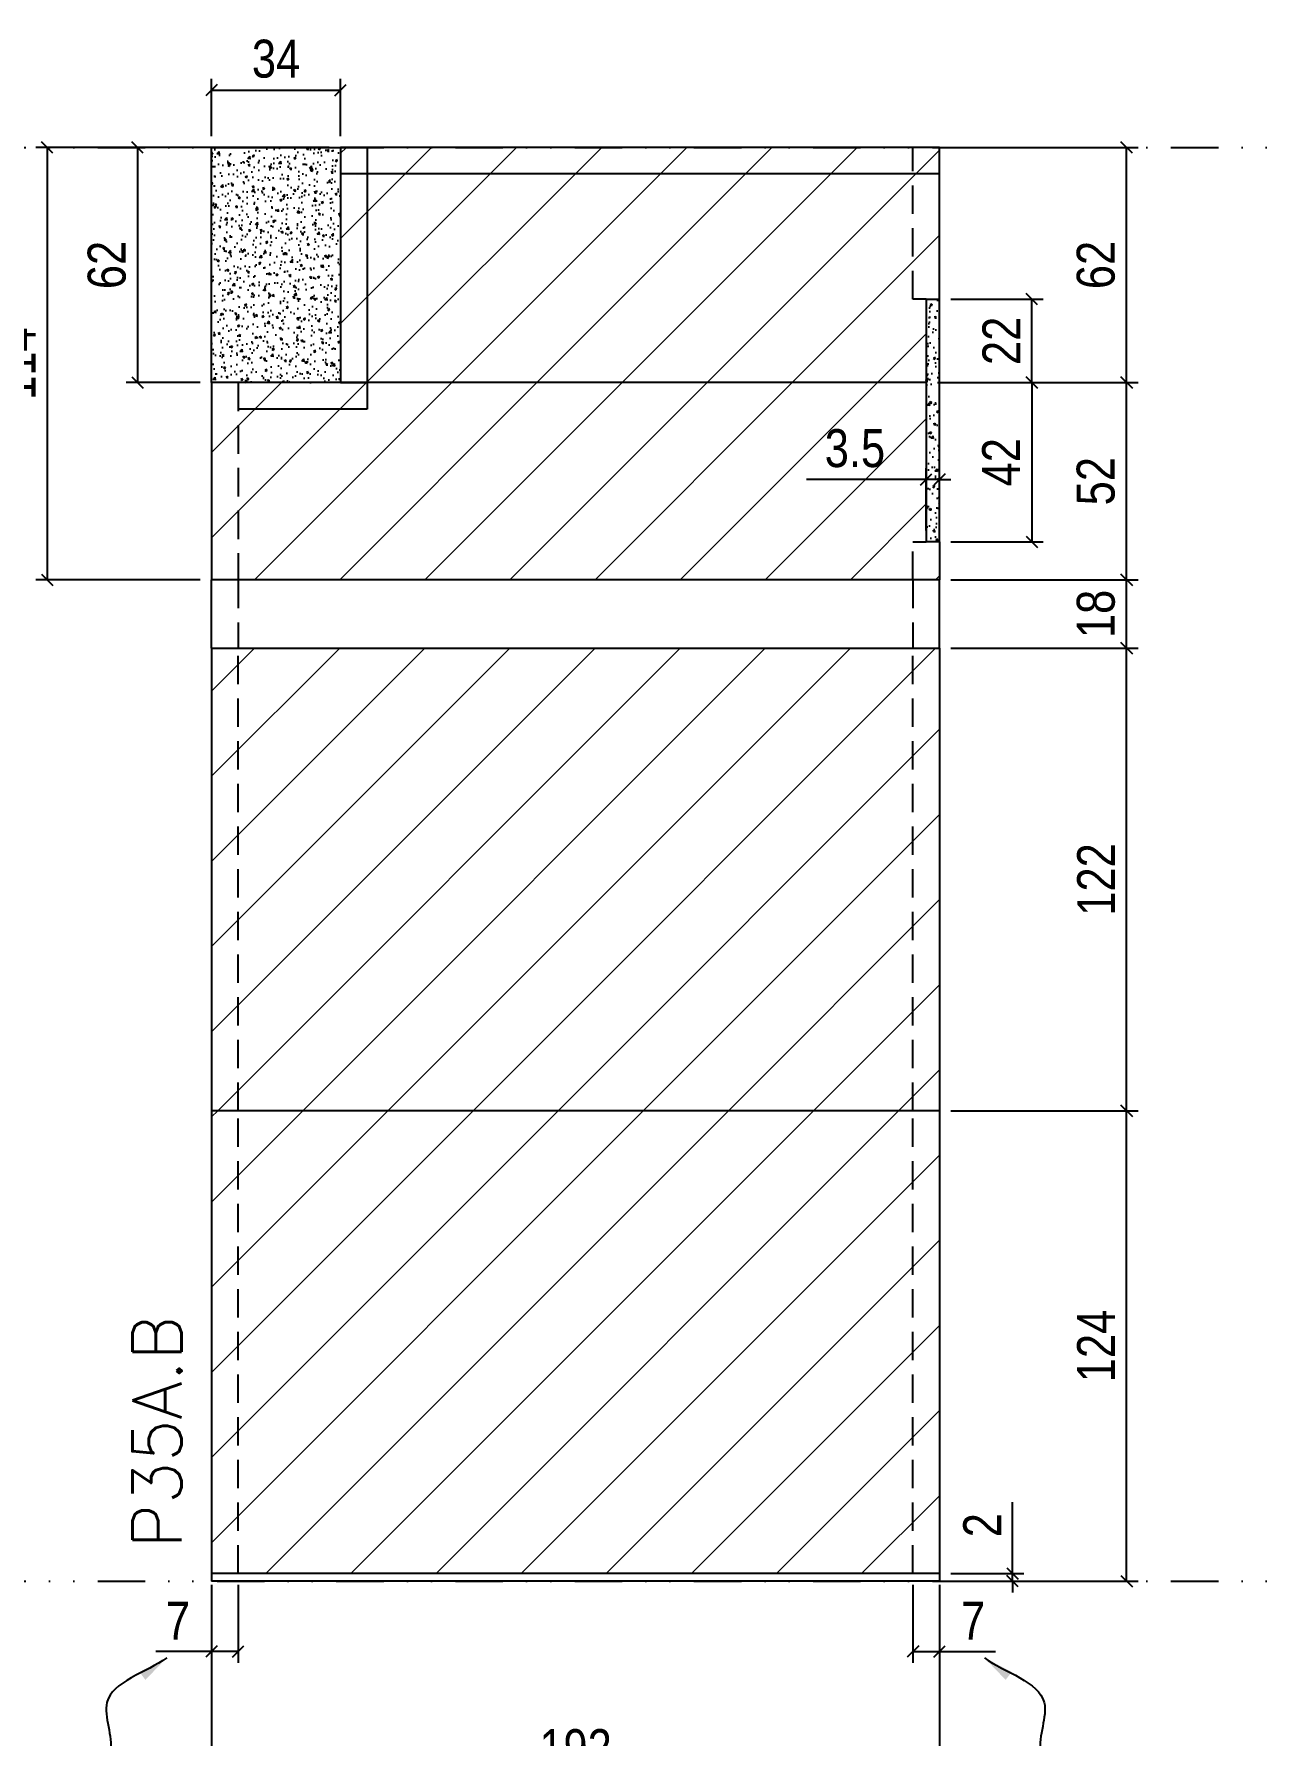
# Model space of a CAD drawing. Extents: x 2949 to 9203, y -16089 to 12527.
# Drawn here: x 3777.8 to 4105.9, y -7698.6 to -7249.9 of the extents above; entities that cross this region are included whole.
import ezdxf

# ---------------------------------------------------------------- set-up
doc = ezdxf.new("R2010")
doc.units = 0
doc.linetypes.add('DIVIDE2', pattern=[0.625, 0.25, -0.125, 0, -0.125, 0, -0.125])
doc.linetypes.add('HIDDEN', pattern=[0.375, 0.25, -0.125])
for name, color, linetype in [('COTA', 241, 'Continuous'), ('Nível', 160, 'Continuous'), ('Painéis', 200, 'Continuous'), ('Romaneio', 10, 'Continuous'), ('SARR_2.2x7', 40, 'Continuous'), ('Sarrafo de Pressão', 42, 'HIDDEN')]:
    doc.layers.add(name, color=color, linetype=linetype)
doc.layers.add('Hachura', color=251, linetype='Continuous', lineweight=9)
doc.layers.add('Texto Seção', color=7, linetype='Continuous', lineweight=15)
doc.styles.add('COTA TECNICA', font='techl___.ttf', dxfattribs={"height": 10})
doc.styles.add('COTA TECNICA-50', font='techl___.ttf', dxfattribs={"height": 10})
doc.styles.add('REGUA-120', font='ROMANS.shx', dxfattribs={"height": 15})
doc.styles.get("Standard").update_dxf_attribs({"font": 'arial.ttf'})
doc.dimstyles.new('COTA PAINEL-50', dxfattribs={"dimtxt": 10, "dimasz": 3, "dimexe": 3, "dimexo": 3, "dimgap": 3, "dimtad": 1, "dimdec": 1, "dimzin": 12, "dimdsep": 46, "dimtxsty": 'COTA TECNICA-50', "dimblk1": 'OBLIQUE', "dimblk2": 'OBLIQUE', "dimsah": 1, "dimcen": 0.9, "dimclrd": 4, "dimclre": 4, "dimclrt": 240, "dimadec": 1, "dimazin": 3, "dimtfac": 1, "dimtdec": 1, "dimtmove": 0, "dimatfit": 3, "dimfxl": 1, "dimtolj": 1, "dimtzin": 12, "dimarcsym": 0})
doc.dimstyles.new('PAINEL', dxfattribs={"dimtxt": 10, "dimasz": 3, "dimexe": 3, "dimexo": 3, "dimgap": 3, "dimtad": 1, "dimdec": 1, "dimzin": 12, "dimdsep": 46, "dimtxsty": 'COTA TECNICA', "dimblk1": 'OBLIQUE', "dimblk2": 'OBLIQUE', "dimsah": 1, "dimcen": 0.9, "dimclrd": 4, "dimclre": 4, "dimclrt": 240, "dimadec": 1, "dimazin": 3, "dimtfac": 1, "dimtdec": 1, "dimtmove": 0, "dimatfit": 3, "dimfxl": 1, "dimtolj": 1, "dimtzin": 12, "dimarcsym": 0})
doc.dimstyles.get("Standard").update_dxf_attribs({"dimtxt": 0.18, "dimasz": 0.18, "dimexe": 0.18, "dimexo": 0.0625, "dimgap": 0.09, "dimtad": 0, "dimtih": 1, "dimtoh": 1, "dimdec": 4, "dimzin": 0, "dimdsep": 46, "dimtxsty": 'Standard', "dimcen": 0.09, "dimadec": 0, "dimazin": 0, "dimtfac": 1, "dimtdec": 4, "dimtofl": 0, "dimtmove": 0, "dimatfit": 3, "dimfxl": 1, "dimtolj": 1, "dimtzin": 0, "dimarcsym": 0})
pattern_1 = [(45, (0, 18), (-11.22532, 11.22532), [])]

# ---------------------------------------------------------------- blocks, each defined once
blk = doc.blocks.new('_Oblique')
at = {"color": 0, "linetype": 'ByBlock', "lineweight": -2}
blk.add_line((-0.5, -0.5), (0.5, 0.5), dxfattribs=at)
blk = doc.blocks.new('*D2090')
at = {"layer": 'COTA', "color": 4, "lineweight": -2, "transparency": 16777216}
for p, q in [((3824.66, -7658.76), (3824.66, -7712.93)), ((4016.66, -7658.76), (4016.66, -7712.93)), ((4016.66, -7709.93), (3824.66, -7709.93))]:
    blk.add_line(p, q, dxfattribs=at)
at = {"layer": 'Defpoints', "color": 0, "transparency": 16777216}
for p in [(3824.66, -7655.76), (4016.66, -7655.76), (3824.66, -7709.93)]:
    blk.add_point(p, dxfattribs=at)
at = {"layer": 'COTA', "color": 4, "lineweight": -2, "transparency": 16777216, "xscale": 3, "yscale": 3, "zscale": 3, "rotation": 180}
blk.add_blockref('_Oblique', (3824.66, -7709.93), dxfattribs=at)
at = {"layer": 'COTA', "color": 4, "lineweight": -2, "transparency": 16777216, "xscale": 3, "yscale": 3, "zscale": 3}
blk.add_blockref('_Oblique', (4016.66, -7709.93), dxfattribs=at)
at = {"layer": 'COTA', "color": 240, "transparency": 16777216, "insert": (3920.66, -7701.85), "char_height": 10, "attachment_point": 5, "style": 'COTA TECNICA'}
blk.add_mtext('\\A1;192', dxfattribs=at)
blk = doc.blocks.new('*D2091')
at = {"layer": 'COTA', "color": 4, "lineweight": -2, "transparency": 16777216}
for p, q in [((3831.66, -7658.76), (3831.66, -7679.27)), ((3824.66, -7660.76), (3824.66, -7679.27)), ((3824.66, -7676.27), (3809.93, -7676.27)), ((3831.66, -7676.27), (3824.66, -7676.27))]:
    blk.add_line(p, q, dxfattribs=at)
at = {"layer": 'Defpoints', "color": 0, "transparency": 16777216}
for p in [(3824.66, -7657.76), (3831.66, -7655.76), (3824.66, -7676.27)]:
    blk.add_point(p, dxfattribs=at)
at = {"layer": 'COTA', "color": 4, "lineweight": -2, "transparency": 16777216, "xscale": 3, "yscale": 3, "zscale": 3, "rotation": 180}
blk.add_blockref('_Oblique', (3824.66, -7676.27), dxfattribs=at)
at = {"layer": 'COTA', "color": 4, "lineweight": -2, "transparency": 16777216, "xscale": 3, "yscale": 3, "zscale": 3}
blk.add_blockref('_Oblique', (3831.66, -7676.27), dxfattribs=at)
at = {"layer": 'COTA', "color": 240, "transparency": 16777216, "insert": (3815.79, -7668.2), "char_height": 10, "attachment_point": 5, "style": 'COTA TECNICA-50'}
blk.add_mtext('\\A1;7', dxfattribs=at)
blk = doc.blocks.new('*D2092')
at = {"layer": 'COTA', "color": 4, "lineweight": -2, "transparency": 16777216}
for p, q in [((4009.66, -7658.76), (4009.66, -7679.27)), ((4016.66, -7660.76), (4016.66, -7679.27)), ((4009.66, -7676.27), (4016.66, -7676.27)), ((4016.66, -7676.27), (4031.39, -7676.27))]:
    blk.add_line(p, q, dxfattribs=at)
at = {"layer": 'Defpoints', "color": 0, "transparency": 16777216}
for p in [(4009.66, -7655.76), (4016.66, -7657.76), (4016.66, -7676.27)]:
    blk.add_point(p, dxfattribs=at)
at = {"layer": 'COTA', "color": 4, "lineweight": -2, "transparency": 16777216, "xscale": 3, "yscale": 3, "zscale": 3, "rotation": 180}
blk.add_blockref('_Oblique', (4009.66, -7676.27), dxfattribs=at)
at = {"layer": 'COTA', "color": 4, "lineweight": -2, "transparency": 16777216, "xscale": 3, "yscale": 3, "zscale": 3}
blk.add_blockref('_Oblique', (4016.66, -7676.27), dxfattribs=at)
at = {"layer": 'COTA', "color": 240, "transparency": 16777216, "insert": (4025.52, -7668.2), "char_height": 10, "attachment_point": 5, "style": 'COTA TECNICA-50'}
blk.add_mtext('\\A1;7', dxfattribs=at)
blk = doc.blocks.new('*D2093')
at = {"layer": 'Defpoints', "color": 0, "linetype": 'ByBlock', "transparency": 16777216}
for p in [(4016.66, -7533.76), (4066.02, -7533.76), (4016.66, -7657.76)]:
    blk.add_point(p, dxfattribs=at)
at = {"layer": 'Romaneio', "color": 4, "linetype": 'ByBlock', "lineweight": -2, "transparency": 16777216}
for p, q in [((4019.66, -7533.76), (4069.02, -7533.76)), ((4066.02, -7657.76), (4066.02, -7533.76)), ((4019.66, -7657.76), (4069.02, -7657.76))]:
    blk.add_line(p, q, dxfattribs=at)
at = {"layer": 'Romaneio', "color": 4, "linetype": 'ByBlock', "lineweight": -2, "transparency": 16777216, "xscale": 3, "yscale": 3, "zscale": 3}
for p, rotation in [((4066.02, -7533.76), 90), ((4066.02, -7657.76), 270)]:
    blk.add_blockref('_Oblique', p, dxfattribs=dict(at, rotation=rotation))
at = {"layer": 'Romaneio', "color": 240, "linetype": 'ByBlock', "transparency": 16777216, "insert": (4057.95, -7595.76), "char_height": 10, "attachment_point": 5, "rotation": 90, "style": 'COTA TECNICA'}
blk.add_mtext('\\A1;124', dxfattribs=at)
blk = doc.blocks.new('*D2094')
at = {"layer": 'COTA', "color": 4, "lineweight": -2, "transparency": 16777216}
for p, q in [((4035.92, -7655.76), (4035.92, -7636.96)), ((4019.66, -7655.76), (4038.92, -7655.76)), ((4019.66, -7657.76), (4038.92, -7657.76)), ((4035.92, -7657.76), (4035.92, -7655.76)), ((4035.92, -7657.76), (4035.92, -7660.76))]:
    blk.add_line(p, q, dxfattribs=at)
at = {"layer": 'Defpoints', "color": 0, "transparency": 16777216}
for p in [(4016.66, -7655.76), (4016.66, -7657.76), (4035.92, -7657.76)]:
    blk.add_point(p, dxfattribs=at)
at = {"layer": 'COTA', "color": 4, "lineweight": -2, "transparency": 16777216, "xscale": 3, "yscale": 3, "zscale": 3}
for p, rotation in [((4035.92, -7655.76), 270), ((4035.92, -7657.76), 90)]:
    blk.add_blockref('_Oblique', p, dxfattribs=dict(at, rotation=rotation))
at = {"layer": 'COTA', "color": 240, "transparency": 16777216, "insert": (4027.92, -7643.01), "char_height": 10, "attachment_point": 5, "rotation": 90, "style": 'COTA TECNICA-50'}
blk.add_mtext('\\A1;2', dxfattribs=at)
blk = doc.blocks.new('*D2106')
at = {"layer": 'COTA', "color": 4, "linetype": 'ByBlock', "lineweight": -2, "transparency": 16777216}
for p, q in [((4019.66, -7411.76), (4069.02, -7411.76)), ((4066.02, -7533.76), (4066.02, -7411.76)), ((4019.66, -7533.76), (4069.02, -7533.76))]:
    blk.add_line(p, q, dxfattribs=at)
at = {"layer": 'Defpoints', "color": 0, "linetype": 'ByBlock', "transparency": 16777216}
for p in [(4016.66, -7411.76), (4066.02, -7411.76), (4016.66, -7533.76)]:
    blk.add_point(p, dxfattribs=at)
at = {"layer": 'COTA', "color": 4, "linetype": 'ByBlock', "lineweight": -2, "transparency": 16777216, "xscale": 3, "yscale": 3, "zscale": 3}
for p, rotation in [((4066.02, -7411.76), 90), ((4066.02, -7533.76), 270)]:
    blk.add_blockref('_Oblique', p, dxfattribs=dict(at, rotation=rotation))
at = {"layer": 'COTA', "color": 240, "linetype": 'ByBlock', "transparency": 16777216, "insert": (4057.97, -7472.76), "char_height": 10, "attachment_point": 5, "rotation": 90, "style": 'COTA TECNICA'}
blk.add_mtext('\\A1;122', dxfattribs=at)
blk = doc.blocks.new('*D2101')
at = {"layer": 'COTA', "color": 4, "linetype": 'ByBlock', "lineweight": -2, "transparency": 16777216}
for p, q in [((4016.16, -7341.76), (4069.02, -7341.76)), ((4066.02, -7393.76), (4066.02, -7341.76)), ((4019.66, -7393.76), (4069.02, -7393.76))]:
    blk.add_line(p, q, dxfattribs=at)
at = {"layer": 'Defpoints', "color": 0, "linetype": 'ByBlock', "transparency": 16777216}
for p in [(4013.16, -7341.76), (4066.02, -7341.76), (4016.66, -7393.76)]:
    blk.add_point(p, dxfattribs=at)
at = {"layer": 'COTA', "color": 4, "linetype": 'ByBlock', "lineweight": -2, "transparency": 16777216, "xscale": 3, "yscale": 3, "zscale": 3}
for p, rotation in [((4066.02, -7341.76), 90), ((4066.02, -7393.76), 270)]:
    blk.add_blockref('_Oblique', p, dxfattribs=dict(at, rotation=rotation))
at = {"layer": 'COTA', "color": 240, "linetype": 'ByBlock', "transparency": 16777216, "insert": (4057.91, -7367.76), "char_height": 10, "attachment_point": 5, "rotation": 90, "style": 'COTA TECNICA'}
blk.add_mtext('\\A1;52', dxfattribs=at)
blk = doc.blocks.new('*D2117')
at = {"layer": 'COTA', "color": 4, "linetype": 'ByBlock', "lineweight": -2, "transparency": 16777216}
for p, q in [((3824.66, -7276.76), (3824.66, -7261.65)), ((3858.66, -7276.76), (3858.66, -7261.65)), ((3824.66, -7264.65), (3858.66, -7264.65))]:
    blk.add_line(p, q, dxfattribs=at)
at = {"layer": 'Defpoints', "color": 0, "linetype": 'ByBlock', "transparency": 16777216}
for p in [(3858.66, -7264.65), (3824.66, -7279.76), (3858.66, -7279.76)]:
    blk.add_point(p, dxfattribs=at)
at = {"layer": 'COTA', "color": 4, "linetype": 'ByBlock', "lineweight": -2, "transparency": 16777216, "xscale": 3, "yscale": 3, "zscale": 3, "rotation": 180}
blk.add_blockref('_Oblique', (3824.66, -7264.65), dxfattribs=at)
at = {"layer": 'COTA', "color": 4, "linetype": 'ByBlock', "lineweight": -2, "transparency": 16777216, "xscale": 3, "yscale": 3, "zscale": 3}
blk.add_blockref('_Oblique', (3858.66, -7264.65), dxfattribs=at)
at = {"layer": 'COTA', "color": 240, "linetype": 'ByBlock', "transparency": 16777216, "insert": (3841.66, -7256.43), "char_height": 10, "attachment_point": 5, "style": 'COTA TECNICA'}
blk.add_mtext('\\A1;34', dxfattribs=at)
blk = doc.blocks.new('*D2120')
at = {"layer": 'COTA', "color": 4, "lineweight": -2, "transparency": 16777216}
for p, q in [((4016.16, -7341.76), (4043.98, -7341.76)), ((4040.98, -7341.76), (4040.98, -7383.76)), ((4019.66, -7383.76), (4043.98, -7383.76))]:
    blk.add_line(p, q, dxfattribs=at)
at = {"layer": 'Defpoints', "color": 0, "transparency": 16777216}
for p in [(4013.16, -7341.76), (4016.66, -7383.76), (4040.98, -7383.76)]:
    blk.add_point(p, dxfattribs=at)
at = {"layer": 'COTA', "color": 4, "lineweight": -2, "transparency": 16777216, "xscale": 3, "yscale": 3, "zscale": 3}
for p, rotation in [((4040.98, -7341.76), 90), ((4040.98, -7383.76), 270)]:
    blk.add_blockref('_Oblique', p, dxfattribs=dict(at, rotation=rotation))
at = {"layer": 'COTA', "color": 240, "transparency": 16777216, "insert": (4032.9, -7362.76), "char_height": 10, "attachment_point": 5, "rotation": 90, "style": 'COTA TECNICA'}
blk.add_mtext('\\A1;42', dxfattribs=at)
blk = doc.blocks.new('*D2121')
at = {"layer": 'COTA', "color": 4, "lineweight": -2, "transparency": 16777216}
for p, q in [((3821.66, -7279.76), (3802.15, -7279.76)), ((3805.15, -7279.76), (3805.15, -7341.76)), ((3821.66, -7341.76), (3802.15, -7341.76))]:
    blk.add_line(p, q, dxfattribs=at)
at = {"layer": 'Defpoints', "color": 0, "transparency": 16777216}
for p in [(3824.66, -7279.76), (3805.15, -7341.76), (3824.66, -7341.76)]:
    blk.add_point(p, dxfattribs=at)
at = {"layer": 'COTA', "color": 4, "lineweight": -2, "transparency": 16777216, "xscale": 3, "yscale": 3, "zscale": 3}
for p, rotation in [((3805.15, -7279.76), 90), ((3805.15, -7341.76), 270)]:
    blk.add_blockref('_Oblique', p, dxfattribs=dict(at, rotation=rotation))
at = {"layer": 'COTA', "color": 240, "transparency": 16777216, "insert": (3797.05, -7310.76), "char_height": 10, "attachment_point": 5, "rotation": 90, "style": 'COTA TECNICA'}
blk.add_mtext('\\A1;62', dxfattribs=at)
blk = doc.blocks.new('*D2540')
at = {"layer": 'COTA', "color": 4, "lineweight": -2, "transparency": 16777216}
for p, q in [((3855.66, -7279.76), (3778.31, -7279.76)), ((3781.31, -7279.76), (3781.31, -7393.76)), ((3821.66, -7393.76), (3778.31, -7393.76))]:
    blk.add_line(p, q, dxfattribs=at)
at = {"layer": 'Defpoints', "color": 0, "transparency": 16777216}
for p in [(3858.66, -7279.76), (3781.31, -7393.76), (3824.66, -7393.76)]:
    blk.add_point(p, dxfattribs=at)
at = {"layer": 'COTA', "color": 4, "lineweight": -2, "transparency": 16777216, "xscale": 3, "yscale": 3, "zscale": 3}
for p, rotation in [((3781.31, -7279.76), 90), ((3781.31, -7393.76), 270)]:
    blk.add_blockref('_Oblique', p, dxfattribs=dict(at, rotation=rotation))
at = {"layer": 'COTA', "color": 240, "transparency": 16777216, "insert": (3773.24, -7336.76), "char_height": 10, "attachment_point": 5, "rotation": 90, "style": 'COTA TECNICA-50'}
blk.add_mtext('\\A1;114', dxfattribs=at)
blk = doc.blocks.new('*D2541')
at = {"layer": 'COTA', "color": 4, "lineweight": -2, "transparency": 16777216}
for p, q in [((4019.66, -7279.76), (4069.02, -7279.76)), ((4066.02, -7341.76), (4066.02, -7279.76)), ((4016.16, -7341.76), (4069.02, -7341.76))]:
    blk.add_line(p, q, dxfattribs=at)
at = {"layer": 'Defpoints', "color": 0, "transparency": 16777216}
for p in [(4016.66, -7279.76), (4066.02, -7279.76), (4013.16, -7341.76)]:
    blk.add_point(p, dxfattribs=at)
at = {"layer": 'COTA', "color": 4, "lineweight": -2, "transparency": 16777216, "xscale": 3, "yscale": 3, "zscale": 3}
for p, rotation in [((4066.02, -7279.76), 90), ((4066.02, -7341.76), 270)]:
    blk.add_blockref('_Oblique', p, dxfattribs=dict(at, rotation=rotation))
at = {"layer": 'COTA', "color": 240, "transparency": 16777216, "insert": (4057.92, -7310.76), "char_height": 10, "attachment_point": 5, "rotation": 90, "style": 'COTA TECNICA-50'}
blk.add_mtext('\\A1;62', dxfattribs=at)
blk = doc.blocks.new('*D2542')
at = {"layer": 'COTA', "color": 4, "lineweight": -2, "transparency": 16777216}
for p, q in [((4013.16, -7367.33), (3981.55, -7367.33)), ((4013.16, -7380.76), (4013.16, -7364.33)), ((4016.66, -7367.33), (4013.16, -7367.33)), ((4016.66, -7380.76), (4016.66, -7364.33)), ((4016.66, -7367.33), (4019.66, -7367.33))]:
    blk.add_line(p, q, dxfattribs=at)
at = {"layer": 'Defpoints', "color": 0, "transparency": 16777216}
for p in [(4013.16, -7367.33), (4013.16, -7383.76), (4016.66, -7383.76)]:
    blk.add_point(p, dxfattribs=at)
at = {"layer": 'COTA', "color": 4, "lineweight": -2, "transparency": 16777216, "xscale": 3, "yscale": 3, "zscale": 3}
blk.add_blockref('_Oblique', (4013.16, -7367.33), dxfattribs=at)
at = {"layer": 'COTA', "color": 4, "lineweight": -2, "transparency": 16777216, "xscale": 3, "yscale": 3, "zscale": 3, "rotation": 180}
blk.add_blockref('_Oblique', (4016.66, -7367.33), dxfattribs=at)
at = {"layer": 'COTA', "color": 240, "transparency": 16777216, "insert": (3994.35, -7359.11), "char_height": 10, "attachment_point": 5, "style": 'COTA TECNICA-50'}
blk.add_mtext('\\A1;3.5', dxfattribs=at)
blk = doc.blocks.new('*D2554')
at = {"layer": 'COTA', "color": 4, "lineweight": -2, "transparency": 16777216}
for p, q in [((4019.66, -7319.76), (4043.98, -7319.76)), ((4040.98, -7341.76), (4040.98, -7319.76)), ((4016.16, -7341.76), (4043.98, -7341.76))]:
    blk.add_line(p, q, dxfattribs=at)
at = {"layer": 'Defpoints', "color": 0, "transparency": 16777216}
for p in [(4016.66, -7319.76), (4040.98, -7319.76), (4013.16, -7341.76)]:
    blk.add_point(p, dxfattribs=at)
at = {"layer": 'COTA', "color": 4, "lineweight": -2, "transparency": 16777216, "xscale": 3, "yscale": 3, "zscale": 3}
for p, rotation in [((4040.98, -7319.76), 90), ((4040.98, -7341.76), 270)]:
    blk.add_blockref('_Oblique', p, dxfattribs=dict(at, rotation=rotation))
at = {"layer": 'COTA', "color": 240, "transparency": 16777216, "insert": (4032.98, -7330.76), "char_height": 10, "attachment_point": 5, "rotation": 90, "style": 'COTA TECNICA-50'}
blk.add_mtext('\\A1;22', dxfattribs=at)
blk = doc.blocks.new('*D2871')
at = {"layer": 'COTA', "color": 4, "lineweight": -2, "transparency": 16777216}
for p, q in [((4019.66, -7393.76), (4069.02, -7393.76)), ((4066.02, -7411.76), (4066.02, -7393.76)), ((4019.66, -7411.76), (4069.02, -7411.76))]:
    blk.add_line(p, q, dxfattribs=at)
at = {"layer": 'Defpoints', "color": 0, "transparency": 16777216}
for p in [(4016.66, -7393.76), (4066.02, -7393.76), (4016.66, -7411.76)]:
    blk.add_point(p, dxfattribs=at)
at = {"layer": 'COTA', "color": 4, "lineweight": -2, "transparency": 16777216, "xscale": 3, "yscale": 3, "zscale": 3}
for p, rotation in [((4066.02, -7393.76), 90), ((4066.02, -7411.76), 270)]:
    blk.add_blockref('_Oblique', p, dxfattribs=dict(at, rotation=rotation))
at = {"layer": 'COTA', "color": 240, "transparency": 16777216, "insert": (4057.93, -7402.76), "char_height": 10, "attachment_point": 5, "rotation": 90, "style": 'COTA TECNICA-50'}
blk.add_mtext('\\A1;18', dxfattribs=at)

msp = doc.modelspace()

# ---------------------------------------------------------------- hatches: boundary and pattern name
at = {"layer": 'COTA', "linetype": 'ByBlock'}
h = msp.add_hatch(dxfattribs=at)
h.set_pattern_fill('AR-CONC', color=256, scale=0.03)
h.set_pattern_definition([(50, (-127670.4665, -35315.7967), (5.46554007, -0.47817257), [0.5715, -6.2865]), (355, (-127670.4665, -35315.7967), (-1.05730264, 5.73170536), [0.4572, -5.02921753]), (100.4514447, (-127670.011, -35315.8366), (4.40823741, 5.25353256), [0.48570026, -5.34270734]), (46.1842, (-127670.4665, -35314.273), (8.13237123, -1.26126984), [0.85725, -9.42975]), (96.6355576, (-127669.789, -35314.378), (7.122124, 7.42278374), [0.7285507, -8.01406824]), (351.184151, (-127670.4665, -35314.273), (7.122124, 7.42278374), [0.685799, -7.54379196]), (21, (-127669.7045, -35314.6537), (4.54843174, -3.06795595), [0.5715, -6.2865]), (326, (-127669.7045, -35314.6537), (1.85406085, 5.52563898), [0.4572, -5.0292]), (71.451445, (-127669.3255, -35314.9094), (6.40249258, 2.45768307), [0.48570026, -5.34269813]), (37.5, (-127670.4665, -35315.7967), (0.092658098, 2.536651166), [0, -4.96824, 0, -5.1054, 0, -5.04825]), (7.5, (-127670.4665, -35315.7967), (2.004589875, 3.005417245), [0, -2.91084, 0, -4.85394, 0, -1.92405]), (327.5, (-127672.1658, -35315.7967), (4.067717855, -0.17186232), [0, -1.905, 0, -5.9436, 0, -7.8867]), (317.5, (-127672.9278, -35315.7967), (4.44387544, 0.76279473), [0, -2.4765, 0, -3.94716, 0, -5.6007])])
h.paths.add_polyline_path([(3858.66, -7279.76), (3824.66, -7279.76), (3824.66, -7341.76), (3858.66, -7341.76)])
h = msp.add_hatch(dxfattribs=at)
h.set_pattern_fill('AR-CONC', color=256, scale=0.03)
h.set_pattern_definition([(50, (-127690.4665, -35315.7967), (5.46554007, -0.47817257), [0.5715, -6.2865]), (355, (-127690.4665, -35315.7967), (-1.05730264, 5.73170536), [0.4572, -5.02921753]), (100.4514447, (-127690.011, -35315.8366), (4.40823741, 5.25353256), [0.48570026, -5.34270734]), (46.1842, (-127690.4665, -35314.273), (8.13237123, -1.26126984), [0.85725, -9.42975]), (96.6355576, (-127689.789, -35314.378), (7.122124, 7.42278374), [0.7285507, -8.01406824]), (351.184151, (-127690.4665, -35314.273), (7.122124, 7.42278374), [0.685799, -7.54379196]), (21, (-127689.7045, -35314.6537), (4.54843174, -3.06795595), [0.5715, -6.2865]), (326, (-127689.7045, -35314.6537), (1.85406085, 5.52563898), [0.4572, -5.0292]), (71.451445, (-127689.3255, -35314.9094), (6.40249258, 2.45768307), [0.48570026, -5.34269813]), (37.5, (-127690.4665, -35315.7967), (0.092658098, 2.536651166), [0, -4.96824, 0, -5.1054, 0, -5.04825]), (7.5, (-127690.4665, -35315.7967), (2.004589875, 3.005417245), [0, -2.91084, 0, -4.85394, 0, -1.92405]), (327.5, (-127692.1658, -35315.7967), (4.067717855, -0.17186232), [0, -1.905, 0, -5.9436, 0, -7.8867]), (317.5, (-127692.9278, -35315.7967), (4.44387544, 0.76279473), [0, -2.4765, 0, -3.94716, 0, -5.6007])])
h.paths.add_polyline_path([(4013.16, -7383.73), (4016.66, -7383.78), (4016.66, -7319.73), (4013.16, -7319.78)])
at = {"layer": 'Hachura', "linetype": 'ByBlock'}
h = msp.add_hatch(dxfattribs=at)
h.set_pattern_fill('ANSI31', color=256, scale=5)
h.set_pattern_definition(pattern_1)
h.paths.add_polyline_path([(4013.16, -7341.76), (4013.16, -7319.76), (4016.66, -7319.76), (4016.66, -7279.76), (3858.66, -7279.76), (3858.66, -7341.76)])
h = msp.add_hatch(dxfattribs=at)
h.set_pattern_fill('ANSI31', color=256, scale=5)
h.set_pattern_definition(pattern_1)
h.paths.add_polyline_path([(4016.66, -7393.76), (4016.66, -7383.76), (4013.16, -7383.76), (4013.16, -7341.76), (3824.66, -7341.76), (3824.66, -7393.76)])
h = msp.add_hatch(dxfattribs=at)
h.set_pattern_fill('ANSI31', color=256, scale=5)
h.paths.add_polyline_path([(4016.66, -7411.76), (3824.66, -7411.76), (3824.66, -7533.76), (4016.66, -7533.76)])
h = msp.add_hatch(dxfattribs=at)
h.set_pattern_fill('ANSI31', color=256, scale=5)
h.paths.add_polyline_path([(4016.66, -7655.76), (4016.66, -7533.76), (3824.66, -7533.76), (3824.66, -7655.76)])

# ---------------------------------------------------------------- linework, layer by layer
at = {"layer": 'COTA', "linetype": 'ByBlock'}
for p, q in [((3824.66, -7341.76), (3824.66, -7279.76)), ((3824.66, -7279.76), (3858.47, -7279.76)), ((4016.66, -7383.76), (4016.66, -7319.76)), ((3858.66, -7341.76), (3865.66, -7341.76)), ((3865.66, -7341.76), (3865.66, -7348.76))]:
    msp.add_line(p, q, dxfattribs=at)
at = {"layer": 'Nível', "color": 4, "linetype": 'DIVIDE2', "ltscale": 50}
for p, q in [((3322.9, -7279.76), (4394.03, -7279.76)), ((3322.9, -7657.76), (4394.03, -7657.76))]:
    msp.add_line(p, q, dxfattribs=at)
at = {"layer": 'Painéis', "linetype": 'ByBlock'}
for p, q in [((4016.66, -7279.76), (3858.66, -7279.76)), ((3858.66, -7279.76), (3858.66, -7341.76)), ((4013.16, -7319.76), (4013.16, -7383.76)), ((3858.66, -7323.76), (3858.47, -7323.76)), ((4013.16, -7341.76), (3824.66, -7341.76)), ((4016.66, -7393.76), (3824.66, -7393.76)), ((3824.66, -7411.76), (3824.66, -7657.76)), ((4016.66, -7411.76), (4016.66, -7657.76)), ((4016.66, -7533.76), (3824.66, -7533.76)), ((4016.66, -7655.76), (3824.66, -7655.76)), ((4016.66, -7657.76), (3824.66, -7657.76))]:
    msp.add_line(p, q, dxfattribs=at)
at = {"layer": 'Painéis'}
for p, q in [((4016.66, -7319.76), (4016.66, -7279.76)), ((4013.16, -7319.76), (4016.66, -7319.76)), ((4016.66, -7319.76), (4016.66, -7319.76)), ((3824.66, -7341.76), (3824.66, -7393.76)), ((4009.66, -7383.76), (4013.16, -7383.76)), ((4016.66, -7383.76), (4013.16, -7383.76)), ((4016.66, -7383.76), (4016.66, -7393.76)), ((3824.66, -7411.76), (3824.66, -7393.76)), ((4016.66, -7411.76), (4016.66, -7393.76)), ((3824.66, -7411.76), (4016.66, -7411.76))]:
    msp.add_line(p, q, dxfattribs=at)
at = {"layer": 'SARR_2.2x7'}
for p, q in [((3865.66, -7279.76), (3865.66, -7341.76)), ((4016.66, -7286.76), (3858.66, -7286.76)), ((3865.66, -7348.76), (3831.66, -7348.76))]:
    msp.add_line(p, q, dxfattribs=at)
at = {"layer": 'Sarrafo de Pressão', "ltscale": 30}
for p, q in [((4009.66, -7319.76), (4009.66, -7279.76)), ((4013.16, -7319.76), (4009.66, -7319.76)), ((3831.66, -7341.76), (3831.66, -7393.76)), ((4009.66, -7393.76), (4009.66, -7383.76)), ((3831.66, -7393.76), (3831.66, -7411.76)), ((4009.66, -7393.76), (4009.66, -7411.76)), ((3831.66, -7533.76), (3831.66, -7411.76)), ((4009.66, -7533.76), (4009.66, -7411.76)), ((3831.66, -7655.76), (3831.66, -7533.76)), ((4009.66, -7655.76), (4009.66, -7533.76))]:
    msp.add_line(p, q, dxfattribs=at)

# ---------------------------------------------------------------- texts
at = {"layer": 'Texto Seção', "style": 'REGUA-120'}
msp.add_text('P35A.B', height=13, rotation=90, dxfattribs=at).set_placement((3816.76, -7649.12))

# ---------------------------------------------------------------- dimensions: what is measured, and where the dimension line sits
at = {"layer": 'COTA', "linetype": 'ByBlock'}
dim = msp.add_linear_dim(base=(3858.66, -7264.65), p1=(3824.66, -7279.76), p2=(3858.66, -7279.76), dimstyle='PAINEL', dxfattribs=at)
dim.commit()
dim.dimension.update_dxf_attribs({"geometry": '*D2117', "text_midpoint": (3841.66, -7256.43)})
at = {"layer": 'COTA'}
for base, p1, p2, angle, dimstyle, picture, middle in [((3781.31, -7393.76), (3858.66, -7279.76), (3824.66, -7393.76), 90, 'COTA PAINEL-50', '*D2540', (3773.24, -7336.76)), ((3805.15, -7341.76), (3824.66, -7279.76), (3824.66, -7341.76), 90, 'PAINEL', '*D2121', (3797.05, -7310.76)), ((4066.02, -7279.76), (4013.16, -7341.76), (4016.66, -7279.76), 90, 'COTA PAINEL-50', '*D2541', (4057.92, -7310.76)), ((4040.98, -7319.76), (4013.16, -7341.76), (4016.66, -7319.76), 90, 'COTA PAINEL-50', '*D2554', (4032.98, -7330.76)), ((4040.98, -7383.76), (4013.16, -7341.76), (4016.66, -7383.76), 90, 'PAINEL', '*D2120', (4032.9, -7362.76)), ((4066.02, -7393.76), (4016.66, -7411.76), (4016.66, -7393.76), 90, 'COTA PAINEL-50', '*D2871', (4057.93, -7402.76)), ((3824.66, -7676.27), (3831.66, -7655.76), (3824.66, -7657.76), 180, 'COTA PAINEL-50', '*D2091', (3815.79, -7668.2))]:
    dim = msp.add_linear_dim(base=base, p1=p1, p2=p2, angle=angle, dimstyle=dimstyle, dxfattribs=at)
    dim.commit()
    dim.dimension.update_dxf_attribs({"geometry": picture, "text_midpoint": middle})
at = {"layer": 'COTA', "linetype": 'ByBlock'}
dim = msp.add_linear_dim(base=(4066.02, -7341.76), p1=(4016.66, -7393.76), p2=(4013.16, -7341.76), angle=90, dimstyle='PAINEL', dxfattribs=at)
dim.commit()
dim.dimension.update_dxf_attribs({"geometry": '*D2101', "text_midpoint": (4066.02, -7367.76), "dimtype": 160})
at = {"layer": 'COTA'}
for base, p1, p2, picture, middle in [((4013.16, -7367.33), (4016.66, -7383.76), (4013.16, -7383.76), '*D2542', (3994.35, -7359.11)), ((4016.66, -7676.27), (4009.66, -7655.76), (4016.66, -7657.76), '*D2092', (4025.52, -7668.2))]:
    dim = msp.add_linear_dim(base=base, p1=p1, p2=p2, dimstyle='COTA PAINEL-50', dxfattribs=at)
    dim.commit()
    dim.dimension.update_dxf_attribs({"geometry": picture, "text_midpoint": middle})
at = {"layer": 'COTA', "linetype": 'ByBlock'}
dim = msp.add_linear_dim(base=(4066.02, -7411.76), p1=(4016.66, -7533.76), p2=(4016.66, -7411.76), angle=90, dimstyle='PAINEL', dxfattribs=at)
dim.commit()
dim.dimension.update_dxf_attribs({"geometry": '*D2106', "text_midpoint": (4057.97, -7472.76)})
at = {"layer": 'COTA'}
dim = msp.add_linear_dim(base=(4035.92, -7657.76), p1=(4016.66, -7655.76), p2=(4016.66, -7657.76), angle=90, dimstyle='COTA PAINEL-50', dxfattribs=at)
dim.commit()
dim.dimension.update_dxf_attribs({"geometry": '*D2094', "text_midpoint": (4035.92, -7643.01), "dimtype": 160})
dim = msp.add_linear_dim(base=(3824.66, -7709.93), p1=(4016.66, -7655.76), p2=(3824.66, -7655.76), angle=180, dimstyle='PAINEL', override={"dimarcsym": 2}, dxfattribs=at)
dim.commit()
dim.dimension.update_dxf_attribs({"geometry": '*D2090', "text_midpoint": (3920.66, -7701.85)})
at = {"layer": 'Romaneio', "linetype": 'ByBlock'}
dim = msp.add_aligned_dim(p1=(4016.66, -7657.76), p2=(4016.66, -7533.76), distance=-49.37, dimstyle='PAINEL', dxfattribs=at)
dim.commit()
dim.dimension.update_dxf_attribs({"geometry": '*D2093', "text_midpoint": (4057.95, -7595.76)})

# ---------------------------------------------------------------- leaders
at = {"layer": 'COTA', "path_type": 1}
for points in [[(3812.83, -7677.94), (3797.04, -7689.77), (3797.97, -7702.78), (3792.42, -7712.56)], [(4028.49, -7677.94), (4044.27, -7689.77), (4043.35, -7702.78), (4048.9, -7712.56)]]:
    msp.add_leader(points, dimstyle='Standard', override={"dimasz": 8}, dxfattribs=at)

doc.saveas('drawing.dxf')
